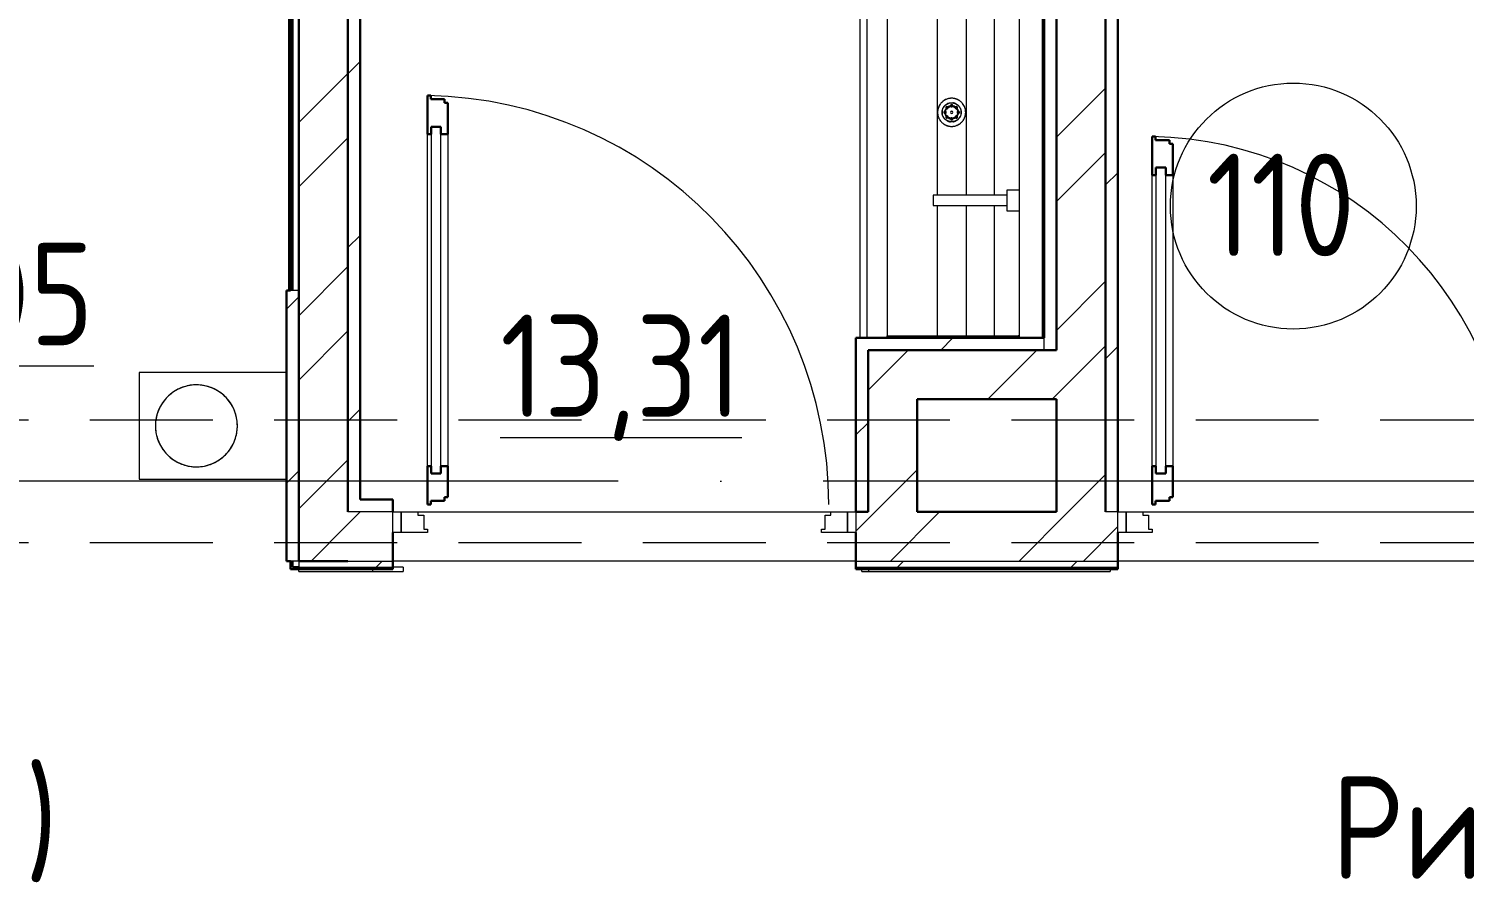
# Model space of a CAD drawing. Header units: millimetres. Extents: x -88595 to 880822, y -1054509 to -148035.
# Drawn here: x 159889 to 163394, y -275231 to -273148 of the extents above; entities that cross this region are included whole.
import ezdxf

# ---------------------------------------------------------------- set-up
doc = ezdxf.new("R2010")
doc.units = ezdxf.units.MM
doc.linetypes.add('ADSK_Линия сетки', pattern=[25, 20, -2.5, 0, -2.5])
doc.linetypes.add('ADSK_Сверху', pattern=[4.5, 3, -1.5])
for name, color, linetype, lineweight in [('Аннотация', 7, 'Continuous', 20), ('Двери', 7, 'Continuous', 9), ('Линии', 7, 'Continuous', 9), ('Марки помещений', 7, 'Continuous', 20), ('Оборудование', 7, 'Continuous', 18), ('Ограждение', 7, 'Continuous', 9), ('Оси', 7, 'Continuous', 9), ('Перекрытие', 7, 'Continuous', 18), ('Сантехника', 7, 'Continuous', 18), ('Стены наружные', 7, 'Continuous', 18), ('Стены штриховка', 7, 'Continuous', 9)]:
    doc.layers.add(name, color=color, linetype=linetype, lineweight=lineweight)
doc.layers.add('Двери открывание', color=7, linetype='Continuous', lineweight=9, true_color=0xc0c0c0)
doc.styles.add('GOST Common_3', font='GOST_Common.ttf', dxfattribs={"width": 0.9, "height": 2.5})

# ---------------------------------------------------------------- blocks, each defined once
blk = doc.blocks.new('1 этаж')
at = {"layer": 'Ограждение'}
h = blk.add_hatch(dxfattribs=at)
h.set_pattern_fill('FP_24', color=256, style=0, pattern_type=2)
h.set_pattern_definition([(0, (223438.7, 672767.34), (0, 600), []), (90, (223438.7, 672767.34), (-600, 4e-14), [])])
h.paths.add_polyline_path([(196652.7, 654527.6), (196657.7, 654527.6), (196657.7, 656027.6), (196652.7, 656027.6), (196652.7, 654580.8)])
h = blk.add_hatch(dxfattribs=at)
h.set_pattern_fill('FP_26', color=256, style=0, pattern_type=2)
h.set_pattern_definition([(0, (215928.7, 665702.34), (0, 600), []), (90, (215928.7, 665702.34), (-600, 4e-14), [])])
h.paths.add_polyline_path([(196677.7, 653842.6), (196932.7, 653842.6), (196932.7, 653852.6), (196907.7, 653852.6), (196907.7, 653847.6), (196677.7, 653847.6)])
h = blk.add_hatch(dxfattribs=at)
h.set_pattern_fill('FP_28', color=256, style=0, pattern_type=2)
h.set_pattern_definition([(0, (215939.7, 665702.34), (0, 600), []), (90, (215939.7, 665702.34), (-600, 4e-14), [])])
h.paths.add_polyline_path([(198658.7, 653842.6), (198658.7, 653847.6), (198052.7, 653847.6), (198052.7, 653842.6), (198502.8, 653842.6)])
at = {"layer": 'Двери', "lineweight": 30}
for p, q in [((196991.7, 655003.6), (196999.7, 655003.6)), ((196991.7, 654909.6), (196991.7, 655003.6)), ((196999.7, 655003.6), (196999.7, 654994.6)), ((196999.7, 654994.6), (197033.7, 654994.6)), ((197033.7, 654994.6), (197033.7, 654985.6)), ((197033.7, 654985.6), (197041.7, 654985.6)), ((197041.7, 654985.6), (197041.7, 654909.6)), ((197000.7, 654927.6), (197000.7, 654909.6)), ((197024.7, 654927.6), (197000.7, 654927.6)), ((197024.7, 654909.6), (197024.7, 654927.6)), ((197000.7, 654909.6), (196991.7, 654909.6)), ((197041.7, 654909.6), (197024.7, 654909.6)), ((198761.7, 654903.6), (198769.7, 654903.6)), ((198761.7, 654809.6), (198761.7, 654903.6)), ((198769.7, 654903.6), (198769.7, 654894.6)), ((198769.7, 654894.6), (198803.7, 654894.6)), ((198803.7, 654894.6), (198803.7, 654885.6)), ((198803.7, 654885.6), (198811.7, 654885.6)), ((198811.7, 654885.6), (198811.7, 654809.6)), ((198770.7, 654827.6), (198770.7, 654809.6)), ((198794.7, 654827.6), (198770.7, 654827.6)), ((198794.7, 654809.6), (198794.7, 654827.6)), ((198770.7, 654809.6), (198761.7, 654809.6)), ((198811.7, 654809.6), (198794.7, 654809.6)), ((196991.7, 654005.6), (196991.7, 654099.6)), ((197000.7, 654099.6), (196991.7, 654099.6)), ((197000.7, 654081.6), (197000.7, 654099.6)), ((197024.7, 654081.6), (197000.7, 654081.6)), ((197024.7, 654099.6), (197024.7, 654081.6)), ((197041.7, 654099.6), (197024.7, 654099.6)), ((197041.7, 654099.6), (197041.7, 654023.6)), ((198761.7, 654005.6), (198761.7, 654099.6)), ((198770.7, 654099.6), (198761.7, 654099.6)), ((198770.7, 654081.6), (198770.7, 654099.6)), ((198794.7, 654081.6), (198770.7, 654081.6)), ((198794.7, 654099.6), (198794.7, 654081.6)), ((198811.7, 654099.6), (198794.7, 654099.6)), ((198811.7, 654099.6), (198811.7, 654023.6)), ((196999.7, 654005.6), (196991.7, 654005.6)), ((196999.7, 654014.6), (196999.7, 654005.6)), ((197033.7, 654014.6), (196999.7, 654014.6)), ((197033.7, 654023.6), (197033.7, 654014.6)), ((197041.7, 654023.6), (197033.7, 654023.6)), ((198769.7, 654005.6), (198761.7, 654005.6)), ((198769.7, 654014.6), (198769.7, 654005.6)), ((198803.7, 654014.6), (198769.7, 654014.6)), ((198803.7, 654023.6), (198803.7, 654014.6)), ((198811.7, 654023.6), (198803.7, 654023.6))]:
    blk.add_line(p, q, dxfattribs=at)
at = {"layer": 'Двери'}
for p, q in [((197000.7, 654927.6), (197000.7, 654081.6)), ((197024.7, 654927.6), (197000.7, 654927.6)), ((197024.7, 654081.6), (197024.7, 654927.6)), ((196991.7, 654099.6), (196991.7, 654909.6)), ((197041.7, 654909.6), (197041.7, 654099.6)), ((198770.7, 654827.6), (198770.7, 654081.6)), ((198794.7, 654827.6), (198770.7, 654827.6)), ((198794.7, 654081.6), (198794.7, 654827.6)), ((198761.7, 654099.6), (198761.7, 654809.6)), ((198811.7, 654809.6), (198811.7, 654099.6)), ((197000.7, 654081.6), (197024.7, 654081.6)), ((198770.7, 654081.6), (198794.7, 654081.6)), ((196907.7, 653987.6), (196927.7, 653987.6)), ((196907.7, 653937.6), (196907.7, 653987.6)), ((196927.7, 653987.6), (196927.7, 653937.6)), ((196927.7, 653987.6), (196968.7, 653987.6)), ((196927.7, 653937.6), (196927.7, 653987.6)), ((196968.7, 653987.6), (196968.7, 653979.6)), ((196968.7, 653979.6), (196982.7, 653979.6)), ((196982.7, 653979.6), (196982.7, 653945.6)), ((197962.7, 653979.6), (197976.7, 653979.6)), ((197962.7, 653945.6), (197962.7, 653979.6)), ((197976.7, 653979.6), (197976.7, 653987.6)), ((197976.7, 653987.6), (198017.7, 653987.6)), ((198017.7, 653987.6), (198037.7, 653987.6)), ((198017.7, 653937.6), (198017.7, 653987.6)), ((198017.7, 653987.6), (198017.7, 653937.6)), ((198037.7, 653987.6), (198037.7, 653937.6)), ((198677.7, 653987.6), (198697.7, 653987.6)), ((198677.7, 653937.6), (198677.7, 653987.6)), ((198697.7, 653987.6), (198697.7, 653937.6)), ((198697.7, 653987.6), (198738.7, 653987.6)), ((198697.7, 653937.6), (198697.7, 653987.6)), ((198738.7, 653987.6), (198738.7, 653979.6)), ((198738.7, 653979.6), (198752.7, 653979.6)), ((198752.7, 653979.6), (198752.7, 653945.6)), ((196927.7, 653937.6), (196907.7, 653937.6)), ((196991.7, 653937.6), (196927.7, 653937.6)), ((196982.7, 653945.6), (196991.7, 653945.6)), ((196991.7, 653945.6), (196991.7, 653937.6)), ((197953.7, 653945.6), (197962.7, 653945.6)), ((197953.7, 653937.6), (197953.7, 653945.6)), ((198017.7, 653937.6), (197953.7, 653937.6)), ((198037.7, 653937.6), (198017.7, 653937.6)), ((198697.7, 653937.6), (198677.7, 653937.6)), ((198761.7, 653937.6), (198697.7, 653937.6)), ((198752.7, 653945.6), (198761.7, 653945.6)), ((198761.7, 653945.6), (198761.7, 653937.6))]:
    blk.add_line(p, q, dxfattribs=at)
at = {"layer": 'Двери открывание'}
for centre, radius, end in [((196973.7, 654005.6), 998, 88.9666), ((198743.7, 654005.6), 898, 88.8515)]:
    blk.add_arc(centre, radius, 0, end, dxfattribs=at)
at = {"layer": 'Линии', "linetype": 'ADSK_Сверху', "ltscale": 100}
for p, q in [((188967.7, 654212.6), (199797.7, 654212.6)), ((188967.7, 653912.6), (199797.7, 653912.6))]:
    blk.add_line(p, q, dxfattribs=at)
at = {"layer": 'Марки помещений'}
blk.add_circle((199106, 654733.9), 300, dxfattribs=at)
at = {"layer": 'Ограждение'}
for p, q in [((196652.7, 656027.6), (196652.7, 654527.6)), ((196677.7, 653842.6), (196677.7, 653847.6)), ((196677.7, 653842.6), (196932.7, 653842.6)), ((196932.7, 653852.6), (196907.7, 653852.6)), ((196932.7, 653852.6), (196932.7, 653842.6)), ((198052.7, 653842.6), (198052.7, 653847.7)), ((198052.7, 653842.6), (198658.7, 653842.6)), ((198658.7, 653847.6), (198658.7, 653842.6))]:
    blk.add_line(p, q, dxfattribs=at)
at = {"layer": 'Оси', "linetype": 'ADSK_Линия сетки', "ltscale": 100}
blk.add_line((252460, 654062.6), (175520.4, 654062.6), dxfattribs=at)
at = {"layer": 'Перекрытие', "color": 49, "ltscale": 100, "true_color": 0x464646}
blk.add_line((196647.7, 654062.6), (194767.7, 654062.6), dxfattribs=at)
at = {"layer": 'Сантехника'}
for p, q in [((198047.7, 656182.6), (198047.7, 654412.6)), ((198064.7, 656182.6), (198064.7, 654412.6)), ((198492.7, 656182.6), (198492.7, 654412.6)), ((198114.7, 656177.6), (198114.7, 654417.6)), ((198436.7, 656177.6), (198436.7, 654417.6)), ((198236.6, 655285.1), (198236.6, 654760.1)), ((198307.4, 655285.1), (198307.4, 654760.1)), ((198375.3, 655285.2), (198375.3, 654760)), ((198291.7, 654950.6), (198292.1, 654951.4)), ((198406.7, 654760.1), (198226.7, 654760.1)), ((198226.7, 654760.1), (198226.7, 654735.1)), ((198436.7, 654772.6), (198406.7, 654772.6)), ((198406.7, 654772.6), (198406.7, 654722.6)), ((198226.7, 654735.1), (198406.7, 654735.1)), ((198236.6, 654735.1), (198236.6, 654417.6)), ((198307.4, 654735.1), (198307.4, 654417.6)), ((198375.3, 654735.2), (198375.3, 654417.6)), ((198406.7, 654722.6), (198436.7, 654722.6)), ((198114.7, 654412.6), (198114.7, 654417.6)), ((198114.7, 654417.6), (198425.8, 654417.6)), ((198425.8, 654417.6), (198434.4, 654417.6)), ((198425.8, 654417.6), (198425.8, 654412.6)), ((198436.7, 654417.6), (198434.4, 654417.6)), ((198436.7, 654417.6), (198436.7, 654412.6)), ((198436.7, 654412.6), (198436.7, 654417.6)), ((196647.7, 654327.6), (196287.7, 654327.6)), ((196287.7, 654327.6), (196287.7, 654067.6)), ((196287.7, 654067.6), (196647.7, 654067.6))]:
    blk.add_line(p, q, dxfattribs=at)
at = {"layer": 'Сантехника', "flags": 128}
for points in [[(198306, 654962.6), (198306, 654964), (198305.9, 654965.3), (198305.8, 654966.7), (198305.6, 654968.1), (198305.3, 654969.4), (198305, 654970.8), (198304.7, 654972.1), (198304.3, 654973.4), (198303.8, 654974.7), (198303.3, 654976), (198302.7, 654977.2), (198302.1, 654978.4), (198301.5, 654979.6), (198300.8, 654980.8), (198300, 654982), (198299.2, 654983.1), (198298.4, 654984.2), (198297.5, 654985.2), (198296.6, 654986.2), (198295.6, 654987.2), (198294.6, 654988.1), (198293.6, 654989), (198292.5, 654989.9), (198291.4, 654990.7), (198290.2, 654991.5), (198289.1, 654992.2), (198287.9, 654992.9), (198286.7, 654993.5), (198285.4, 654994.1), (198284.1, 654994.6), (198282.9, 654995), (198281.5, 654995.5), (198280.2, 654995.8), (198278.9, 654996.1), (198277.5, 654996.4), (198276.2, 654996.6), (198274.8, 654996.8), (198273.5, 654996.9), (198272.1, 654996.9), (198270.7, 654996.9), (198269.3, 654996.8), (198268, 654996.7), (198266.6, 654996.5), (198265.3, 654996.3), (198263.9, 654996), (198262.6, 654995.7), (198261.3, 654995.3), (198260, 654994.8), (198258.7, 654994.3), (198257.4, 654993.8), (198256.2, 654993.2), (198255, 654992.6), (198253.8, 654991.9), (198252.7, 654991.1), (198251.5, 654990.3), (198250.4, 654989.5), (198249.4, 654988.6), (198248.4, 654987.7), (198247.4, 654986.8), (198246.4, 654985.8), (198245.5, 654984.7), (198244.6, 654983.7), (198243.8, 654982.6), (198243.1, 654981.4), (198242.3, 654980.3), (198241.6, 654979.1), (198241, 654977.9), (198240.4, 654976.6), (198239.9, 654975.4), (198239.4, 654974.1), (198239, 654972.8), (198238.6, 654971.5), (198238.2, 654970.1), (198238, 654968.8), (198237.8, 654967.4), (198237.6, 654966.1), (198237.5, 654964.7), (198237.4, 654963.3), (198237.4, 654962.6)], [(198237.4, 654962.6), (198237.4, 654961.2), (198237.5, 654959.9), (198237.7, 654958.5), (198237.8, 654957.1), (198238.1, 654955.8), (198238.4, 654954.5), (198238.7, 654953.1), (198239.2, 654951.8), (198239.6, 654950.5), (198240.1, 654949.2), (198240.7, 654948), (198241.3, 654946.8), (198241.9, 654945.6), (198242.7, 654944.4), (198243.4, 654943.2), (198244.2, 654942.1), (198245, 654941), (198245.9, 654940), (198246.8, 654939), (198247.8, 654938), (198248.8, 654937.1), (198249.9, 654936.2), (198250.9, 654935.3), (198252, 654934.5), (198253.2, 654933.7), (198254.3, 654933), (198255.5, 654932.4), (198256.8, 654931.7), (198258, 654931.2), (198259.3, 654930.6), (198260.6, 654930.2), (198261.9, 654929.7), (198263.2, 654929.4), (198264.5, 654929.1), (198265.9, 654928.8), (198267.2, 654928.6), (198268.6, 654928.4), (198270, 654928.3), (198271.3, 654928.3), (198272.7, 654928.3), (198274.1, 654928.4), (198275.4, 654928.5), (198276.8, 654928.7), (198278.2, 654928.9), (198279.5, 654929.2), (198280.8, 654929.5), (198282.1, 654929.9), (198283.4, 654930.4), (198284.7, 654930.9), (198286, 654931.4), (198287.2, 654932), (198288.4, 654932.7), (198289.6, 654933.3), (198290.8, 654934.1), (198291.9, 654934.9), (198293, 654935.7), (198294, 654936.6), (198295.1, 654937.5), (198296.1, 654938.4), (198297, 654939.4), (198297.9, 654940.5), (198298.8, 654941.5), (198299.6, 654942.6), (198300.4, 654943.8), (198301.1, 654944.9), (198301.8, 654946.1), (198302.4, 654947.3), (198303, 654948.6), (198303.5, 654949.8), (198304, 654951.1), (198304.5, 654952.4), (198304.8, 654953.7), (198305.2, 654955.1), (198305.4, 654956.4), (198305.7, 654957.8), (198305.8, 654959.1), (198305.9, 654960.5), (198306, 654961.9), (198306, 654962.6)], [(198248.4, 654962.6), (198248.4, 654963.5), (198248.5, 654964.5), (198248.6, 654965.4), (198248.7, 654966.3), (198248.9, 654967.2), (198249.1, 654968.1), (198249.3, 654969), (198249.6, 654969.9), (198249.9, 654970.8), (198250.3, 654971.7), (198250.6, 654972.5), (198251, 654973.4), (198251.5, 654974.2), (198252, 654975), (198252.5, 654975.8), (198253, 654976.5), (198253.6, 654977.3), (198254.2, 654978), (198254.8, 654978.7), (198255.5, 654979.3), (198256.2, 654980), (198256.9, 654980.6), (198257.6, 654981.1), (198258.3, 654981.7), (198259.1, 654982.2), (198259.9, 654982.7), (198260.7, 654983.2), (198261.6, 654983.6), (198262.4, 654984), (198263.3, 654984.3), (198264.1, 654984.6), (198265, 654984.9), (198265.9, 654985.2), (198266.8, 654985.4), (198267.8, 654985.6), (198268.7, 654985.7), (198269.6, 654985.8), (198270.5, 654985.9), (198271.5, 654985.9), (198272.4, 654985.9), (198273.3, 654985.8), (198274.3, 654985.8), (198275.2, 654985.6), (198276.1, 654985.5), (198277, 654985.3), (198277.9, 654985.1), (198278.8, 654984.8), (198279.7, 654984.5), (198280.6, 654984.2), (198281.4, 654983.8), (198282.2, 654983.4), (198283.1, 654982.9), (198283.9, 654982.5), (198284.7, 654982), (198285.4, 654981.4), (198286.2, 654980.9), (198286.9, 654980.3), (198287.6, 654979.7), (198288.2, 654979), (198288.9, 654978.3), (198289.5, 654977.6), (198290.1, 654976.9), (198290.7, 654976.2), (198291.2, 654975.4), (198291.7, 654974.6), (198292.1, 654973.8), (198292.6, 654973), (198293, 654972.1), (198293.3, 654971.3), (198293.7, 654970.4), (198294, 654969.5), (198294.2, 654968.6), (198294.4, 654967.7), (198294.6, 654966.8), (198294.8, 654965.9), (198294.9, 654965), (198295, 654964), (198295, 654963.1), (198295, 654962.6)], [(198248.8, 654966.8), (198248.6, 654965.9), (198248.5, 654965), (198248.5, 654964), (198248.4, 654963.1), (198248.4, 654962.6)], [(198248.4, 654962.6), (198248.4, 654961.7), (198248.5, 654960.7), (198248.6, 654959.8), (198248.7, 654958.9)], [(198251.7, 654950.6), (198251.3, 654951.4), (198250.8, 654952.2), (198250.5, 654953.1), (198250.1, 654953.9), (198249.8, 654954.8), (198249.5, 654955.7), (198249.2, 654956.6), (198249, 654957.5), (198248.8, 654958.4), (198248.6, 654959.3), (198248.5, 654960.2), (198248.5, 654961.2), (198248.4, 654962.1), (198248.4, 654962.6)], [(198248.7, 654962.6), (198248.7, 654963.5), (198248.7, 654964.4), (198248.8, 654965.4), (198249, 654966.3), (198249.1, 654967.2), (198249.3, 654968.1)], [(198249.2, 654957.5), (198249.1, 654958.4), (198248.9, 654959.4), (198248.8, 654960.3), (198248.7, 654961.2), (198248.7, 654962.1), (198248.7, 654962.6)], [(198251.3, 654973.2), (198251.7, 654974.1), (198252.2, 654974.8), (198252.7, 654975.6), (198253.2, 654976.4), (198253.8, 654977.1), (198254.4, 654977.8), (198255, 654978.5), (198255.7, 654979.1), (198256.3, 654979.8), (198257, 654980.4), (198257.8, 654980.9)], [(198255.2, 654979), (198254.5, 654978.3), (198253.9, 654977.6), (198253.3, 654976.9), (198252.8, 654976.2), (198252.2, 654975.4), (198251.7, 654974.6), (198251.3, 654973.8)], [(198284.9, 654943.7), (198284.2, 654943.2), (198283.4, 654942.7), (198282.6, 654942.3), (198281.7, 654941.9), (198280.9, 654941.5), (198280.1, 654941.1), (198279.2, 654940.8), (198278.3, 654940.5), (198277.4, 654940.3), (198276.5, 654940.1), (198275.6, 654939.9), (198274.7, 654939.8), (198273.8, 654939.7), (198272.9, 654939.6), (198272, 654939.6), (198271, 654939.6), (198270.1, 654939.6), (198269.2, 654939.7), (198268.3, 654939.8), (198267.4, 654940), (198266.5, 654940.2), (198265.6, 654940.4), (198264.7, 654940.7), (198263.8, 654941), (198263, 654941.3), (198262.1, 654941.7), (198261.3, 654942.1), (198260.5, 654942.5), (198259.7, 654943), (198258.9, 654943.5), (198258.2, 654944), (198257.4, 654944.5), (198256.7, 654945.1), (198256, 654945.7), (198255.4, 654946.4), (198254.7, 654947), (198254.1, 654947.7), (198253.5, 654948.5), (198253, 654949.2), (198252.5, 654949.9), (198252, 654950.7), (198251.5, 654951.5)], [(198295, 654962.6), (198295, 654961.7), (198294.9, 654960.7), (198294.8, 654959.8), (198294.7, 654958.9), (198294.5, 654958), (198294.3, 654957.1), (198294.1, 654956.2), (198293.8, 654955.3), (198293.5, 654954.4), (198293.2, 654953.5), (198292.8, 654952.7), (198292.4, 654951.8), (198291.9, 654951), (198291.5, 654950.2), (198290.9, 654949.4), (198290.4, 654948.7), (198289.8, 654948), (198289.2, 654947.2), (198288.6, 654946.6), (198287.9, 654945.9), (198287.3, 654945.3), (198286.6, 654944.6), (198285.8, 654944.1), (198285.1, 654943.5), (198284.3, 654943), (198283.5, 654942.5), (198282.7, 654942.1), (198281.9, 654941.6), (198281, 654941.2), (198280.2, 654940.9), (198279.3, 654940.6), (198278.4, 654940.3), (198277.5, 654940), (198276.6, 654939.8), (198275.7, 654939.6), (198274.8, 654939.5), (198273.8, 654939.4), (198272.9, 654939.3), (198272, 654939.3), (198271, 654939.3), (198270.1, 654939.4), (198269.2, 654939.4), (198268.2, 654939.6), (198267.3, 654939.7), (198266.4, 654939.9), (198265.5, 654940.1), (198264.6, 654940.4), (198263.7, 654940.7), (198262.9, 654941), (198262, 654941.4), (198261.2, 654941.8), (198260.4, 654942.3), (198259.5, 654942.7), (198258.8, 654943.2), (198258, 654943.8), (198257.3, 654944.3), (198256.5, 654944.9), (198255.8, 654945.5), (198255.2, 654946.2), (198254.5, 654946.9), (198253.9, 654947.6), (198253.3, 654948.3), (198252.8, 654949), (198252.2, 654949.8), (198251.7, 654950.6)], [(198255.5, 654962.6), (198255.5, 654963.3), (198255.6, 654963.9), (198255.6, 654964.5), (198255.7, 654965.2), (198255.8, 654965.8), (198256, 654966.5), (198256.1, 654967.1), (198256.3, 654967.7), (198256.5, 654968.3), (198256.8, 654968.9), (198257.1, 654969.5), (198257.3, 654970.1), (198257.7, 654970.7), (198258, 654971.2), (198258.3, 654971.8), (198258.7, 654972.3), (198259.1, 654972.8), (198259.5, 654973.3), (198260, 654973.8), (198260.4, 654974.2), (198260.9, 654974.7), (198261.4, 654975.1), (198261.9, 654975.5), (198262.4, 654975.9), (198263, 654976.2)], [(198262.7, 654949.1), (198262.2, 654949.5), (198261.7, 654949.9), (198261.2, 654950.3), (198260.7, 654950.7), (198260.2, 654951.2), (198259.8, 654951.7), (198259.3, 654952.1), (198258.9, 654952.7), (198258.5, 654953.2), (198258.2, 654953.7), (198257.8, 654954.3), (198257.5, 654954.8), (198257.2, 654955.4), (198256.9, 654956), (198256.7, 654956.6), (198256.4, 654957.2), (198256.2, 654957.8), (198256.1, 654958.4), (198255.9, 654959), (198255.8, 654959.7), (198255.7, 654960.3), (198255.6, 654961), (198255.5, 654961.6), (198255.5, 654962.3), (198255.5, 654962.6)], [(198258.5, 654981.5), (198259.3, 654982), (198260, 654982.5), (198260.9, 654982.9), (198261.7, 654983.3), (198262.5, 654983.7), (198263.4, 654984.1), (198264.2, 654984.4)], [(198263.7, 654984.5), (198262.9, 654984.2), (198262, 654983.8), (198261.2, 654983.4)], [(198267.8, 654985.3), (198268.7, 654985.4), (198269.6, 654985.5), (198270.5, 654985.6), (198271.5, 654985.6), (198272.4, 654985.6), (198273.3, 654985.6), (198274.2, 654985.5), (198275.1, 654985.4), (198276, 654985.2), (198276.9, 654985), (198277.8, 654984.8), (198278.7, 654984.6), (198279.6, 654984.3), (198280.5, 654983.9), (198281.3, 654983.6), (198282.1, 654983.2), (198282.9, 654982.7), (198283.7, 654982.3), (198284.5, 654981.8), (198285.3, 654981.2), (198286, 654980.7), (198286.7, 654980.1), (198287.4, 654979.5), (198288.1, 654978.8), (198288.7, 654978.2), (198289.3, 654977.5), (198289.9, 654976.8), (198290.4, 654976), (198291, 654975.3), (198291.5, 654974.5), (198291.9, 654973.7)], [(198268.3, 654978.4), (198269, 654978.6), (198269.6, 654978.7), (198270.2, 654978.7), (198270.9, 654978.8), (198271.5, 654978.8), (198272.2, 654978.8), (198272.8, 654978.8), (198273.5, 654978.7), (198274.1, 654978.6), (198274.8, 654978.5)], [(198282.7, 654983.2), (198281.9, 654983.6), (198281, 654984), (198280.2, 654984.3), (198279.3, 654984.6), (198278.4, 654984.9), (198277.5, 654985.2), (198276.6, 654985.4), (198275.7, 654985.6), (198274.8, 654985.7)], [(198287.9, 654962.6), (198287.9, 654962), (198287.9, 654961.3), (198287.8, 654960.7), (198287.7, 654960), (198287.6, 654959.4), (198287.4, 654958.8), (198287.3, 654958.1), (198287.1, 654957.5), (198286.9, 654956.9), (198286.6, 654956.3), (198286.4, 654955.7), (198286.1, 654955.1), (198285.8, 654954.6), (198285.4, 654954), (198285.1, 654953.5), (198284.7, 654952.9), (198284.3, 654952.4), (198283.9, 654951.9), (198283.5, 654951.4), (198283, 654951), (198282.5, 654950.5), (198282, 654950.1), (198281.5, 654949.7), (198281, 654949.3), (198280.5, 654949)], [(198280.7, 654976.1), (198281.2, 654975.7), (198281.8, 654975.3), (198282.3, 654974.9), (198282.7, 654974.5), (198283.2, 654974), (198283.7, 654973.5), (198284.1, 654973.1), (198284.5, 654972.6), (198284.9, 654972), (198285.2, 654971.5), (198285.6, 654971), (198285.9, 654970.4), (198286.2, 654969.8), (198286.5, 654969.2), (198286.7, 654968.6), (198287, 654968), (198287.2, 654967.4), (198287.4, 654966.8), (198287.5, 654966.2), (198287.6, 654965.5), (198287.7, 654964.9), (198287.8, 654964.2), (198287.9, 654963.6), (198287.9, 654963), (198287.9, 654962.6)], [(198292.1, 654952), (198291.7, 654951.2), (198291.2, 654950.4), (198290.7, 654949.6), (198290.2, 654948.8), (198289.6, 654948.1), (198289, 654947.4), (198288.4, 654946.7), (198287.8, 654946.1), (198287.1, 654945.4), (198286.4, 654944.8), (198285.7, 654944.3)], [(198291.9, 654974.2), (198291.5, 654975), (198290.9, 654975.8), (198290.4, 654976.5), (198289.8, 654977.3), (198289.2, 654978), (198288.6, 654978.7), (198287.9, 654979.3)], [(198294.7, 654962.6), (198294.7, 654961.7), (198294.7, 654960.8), (198294.6, 654959.8), (198294.5, 654958.9), (198294.3, 654958), (198294.1, 654957.1)], [(198294.2, 654967.7), (198294.4, 654966.8), (198294.5, 654965.9), (198294.6, 654964.9), (198294.7, 654964), (198294.7, 654963.1), (198294.7, 654962.6)], [(198294.6, 654958.4), (198294.8, 654959.3), (198294.9, 654960.2), (198295, 654961.2), (198295, 654962.1), (198295, 654962.6)], [(198295, 654962.6), (198295, 654963.5), (198294.9, 654964.5), (198294.8, 654965.4), (198294.7, 654966.3)], [(198251.5, 654951), (198252, 654950.2), (198252.5, 654949.4), (198253, 654948.7), (198253.6, 654948), (198254.2, 654947.2), (198254.8, 654946.6), (198255.5, 654945.9)], [(198260.7, 654942.1), (198261.6, 654941.6), (198262.4, 654941.2), (198263.3, 654940.9), (198264.1, 654940.6), (198265, 654940.3), (198265.9, 654940), (198266.8, 654939.8), (198267.8, 654939.6), (198268.7, 654939.5)], [(198275.1, 654946.8), (198274.5, 654946.6), (198273.8, 654946.5), (198273.2, 654946.5), (198272.5, 654946.4), (198271.9, 654946.4), (198271.2, 654946.4), (198270.6, 654946.4), (198269.9, 654946.5), (198269.3, 654946.6), (198268.7, 654946.7)], [(198275.2, 654939.6), (198276.1, 654939.7), (198277, 654939.9), (198277.9, 654940.1), (198278.8, 654940.4), (198279.7, 654940.7), (198280.6, 654941), (198281.4, 654941.4), (198282.2, 654941.8)], [(198288.2, 654946.2), (198288.9, 654946.9), (198289.5, 654947.6), (198290.1, 654948.3), (198290.7, 654949), (198291.2, 654949.8), (198291.7, 654950.6)], [(196527.7, 654197.6), (196527.6, 654201.6), (196527.4, 654205.6), (196527, 654209.6), (196526.4, 654213.5), (196525.7, 654217.5), (196524.8, 654221.4), (196523.8, 654225.2), (196522.6, 654229.1), (196521.3, 654232.8), (196519.8, 654236.5), (196518.2, 654240.2), (196516.4, 654243.8), (196514.5, 654247.3), (196512.4, 654250.7), (196510.2, 654254.1), (196507.9, 654257.3), (196505.5, 654260.5), (196502.9, 654263.5), (196500.2, 654266.5), (196497.4, 654269.3), (196494.5, 654272.1), (196491.4, 654274.7), (196488.3, 654277.2), (196485.1, 654279.5), (196481.7, 654281.8), (196478.3, 654283.8), (196474.8, 654285.8), (196471.3, 654287.6), (196467.6, 654289.3), (196463.9, 654290.8), (196460.2, 654292.2), (196456.4, 654293.4), (196452.5, 654294.5), (196448.6, 654295.4), (196444.7, 654296.1), (196440.8, 654296.8), (196436.8, 654297.2), (196432.8, 654297.5), (196428.8, 654297.6), (196424.8, 654297.6), (196420.8, 654297.4), (196416.8, 654297), (196412.8, 654296.5), (196408.9, 654295.8), (196405, 654295), (196401.1, 654294), (196397.3, 654292.9), (196393.5, 654291.6), (196389.8, 654290.1), (196386.1, 654288.5), (196382.5, 654286.8), (196379, 654284.9), (196375.5, 654282.9), (196372.1, 654280.7), (196368.9, 654278.5), (196365.7, 654276), (196362.6, 654273.5), (196359.6, 654270.8), (196356.7, 654268), (196354, 654265.2), (196351.3, 654262.1), (196348.8, 654259), (196346.4, 654255.8), (196344.2, 654252.5), (196342, 654249.2), (196340, 654245.7), (196338.2, 654242.1), (196336.5, 654238.5), (196334.9, 654234.8), (196333.5, 654231.1), (196332.2, 654227.3), (196331.1, 654223.5), (196330.2, 654219.6), (196329.4, 654215.7), (196328.7, 654211.7), (196328.2, 654207.7), (196327.9, 654203.8), (196327.7, 654199.8), (196327.7, 654197.6)], [(196327.7, 654197.6), (196327.8, 654193.6), (196328, 654189.6), (196328.4, 654185.6), (196329, 654181.7), (196329.7, 654177.7), (196330.6, 654173.8), (196331.6, 654170), (196332.8, 654166.1), (196334.1, 654162.4), (196335.6, 654158.7), (196337.2, 654155), (196339, 654151.4), (196340.9, 654147.9), (196343, 654144.5), (196345.2, 654141.1), (196347.5, 654137.9), (196350, 654134.7), (196352.5, 654131.7), (196355.2, 654128.7), (196358, 654125.9), (196361, 654123.1), (196364, 654120.5), (196367.1, 654118), (196370.4, 654115.7), (196373.7, 654113.5), (196377.1, 654111.4), (196380.6, 654109.4), (196384.1, 654107.6), (196387.8, 654105.9), (196391.5, 654104.4), (196395.2, 654103), (196399, 654101.8), (196402.9, 654100.7), (196406.8, 654099.8), (196410.7, 654099.1), (196414.7, 654098.5), (196418.6, 654098), (196422.6, 654097.7), (196426.6, 654097.6), (196430.6, 654097.6), (196434.6, 654097.8), (196438.6, 654098.2), (196442.6, 654098.7), (196446.5, 654099.4), (196450.4, 654100.2), (196454.3, 654101.2), (196458.1, 654102.3), (196461.9, 654103.6), (196465.7, 654105.1), (196469.3, 654106.7), (196472.9, 654108.4), (196476.5, 654110.3), (196479.9, 654112.3), (196483.3, 654114.5), (196486.6, 654116.8), (196489.7, 654119.2), (196492.8, 654121.7), (196495.8, 654124.4), (196498.7, 654127.2), (196501.5, 654130.1), (196504.1, 654133.1), (196506.6, 654136.2), (196509, 654139.4), (196511.3, 654142.7), (196513.4, 654146.1), (196515.4, 654149.5), (196517.2, 654153.1), (196519, 654156.7), (196520.5, 654160.4), (196521.9, 654164.1), (196523.2, 654167.9), (196524.3, 654171.7), (196525.3, 654175.6), (196526.1, 654179.5), (196526.7, 654183.5), (196527.2, 654187.5), (196527.5, 654191.4), (196527.7, 654195.4), (196527.7, 654197.6)]]:
    blk.add_lwpolyline(points, dxfattribs=at)
at = {"layer": 'Сантехника'}
for centre, radius, start, end in [((198271.7, 654962.6), 34.3, 133.5244, 136.5478), ((198271.7, 654962.6), 34.3, 112.2071, 130.7179), ((198271.7, 654962.6), 34.3, 81.2405, 94.5295), ((198271.7, 654962.6), 34.3, 75.5624, 78.0025), ((198271.7, 654962.6), 34.3, 56.5875, 72.8932), ((198271.7, 654962.6), 34.3, 170.2639, 180), ((198271.7, 654962.6), 34.3, 180, 184.4583), ((198271.7, 654962.6), 34.3, 164.3157, 166.9671), ((198271.7, 654962.6), 34.3, 145.0376, 161.2102), ((198271.7, 654962.6), 23, 205.3123, 216), ((198271.7, 654962.6), 23, 144, 154.1058), ((198255.5, 654962.6), 3, 90, 180), ((198255.5, 654962.6), 3, 150, 180), ((198255.5, 654962.6), 3, 180, 210), ((198255.5, 654962.6), 3, 180, 270), ((198255.5, 654962.6), 3, 90, 105), ((198255.5, 654962.6), 3, 255, 270), ((198271.7, 654962.6), 16.2, 158.4339, 180), ((198255.5, 654962.6), 3, 30, 90), ((198255.5, 654962.6), 3, 0, 90), ((198255.5, 654962.6), 3, 270, 0), ((198255.5, 654962.6), 3, 270, 330), ((198271.7, 654962.6), 15.9, 0, 180), ((198271.7, 654962.6), 15.9, 183.2212, 0), ((198260.3, 654974.1), 3, 45, 225), ((198260.3, 654974.1), 3, 135, 195), ((198260.3, 654951.1), 3, 135, 315), ((198260.3, 654951.1), 3, 165, 225), ((198271.7, 654962.6), 18.1, 136.1528, 141.4432), ((198271.7, 654962.6), 14.1, 173.2684, 180), ((198271.7, 654962.6), 14.1, 181.2497, 186.7316), ((198260.3, 654974.1), 3, 210, 225), ((198260.3, 654951.1), 3, 135, 150), ((198260.3, 654974.1), 3, 225, 45), ((198260.3, 654974.1), 3, 225, 285), ((198260.3, 654951.1), 3, 75, 135), ((198260.3, 654951.1), 3, 315, 135), ((198260.3, 654974.1), 3, 90, 120), ((198271.7, 654962.6), 16.2, 219.3943, 225), ((198271.7, 654962.6), 14.1, 136.2949, 141.7649), ((198271.7, 654962.6), 14.1, 218.2351, 225), ((198271.7, 654962.6), 14.1, 124.7852, 137.7972), ((198271.7, 654962.6), 14.1, 222.2028, 235.2148), ((198271.7, 654962.6), 14.1, 125.0449, 135), ((198271.7, 654962.6), 13.9, 45, 135), ((198271.7, 654962.6), 13.9, 45, 135), ((198271.7, 654962.6), 13.9, 225, 315), ((198271.7, 654962.6), 13.9, 225, 249.0406), ((198271.7, 654962.6), 14.1, 226.2949, 236.25), ((198271.7, 654962.6), 16.2, 110.5449, 125.8473), ((198260.3, 654974.1), 3, 330, 45), ((198260.3, 654951.1), 3, 315, 30), ((198271.7, 654962.6), 14.1, 113.7949, 123.75), ((198271.7, 654962.6), 14.1, 102.5449, 109.6365), ((198271.7, 654962.6), 13.9, 250.0761, 315), ((198271.7, 654962.6), 16.2, 39.3943, 101.028), ((198271.7, 654978.8), 3, 0, 180), ((198271.7, 654978.8), 3, 0, 180), ((198271.7, 654978.8), 3, 180, 255), ((198271.7, 654978.8), 3, 180, 0), ((198271.7, 654962.6), 3, 0, 180), ((198271.7, 654962.6), 3, 180, 0), ((198271.7, 654962.6), 14.1, 91.2949, 101.25), ((198271.7, 654962.6), 18.1, 83.5568, 96.4432), ((198271.7, 654962.6), 14.1, 80.5238, 95.3542), ((198271.7, 654962.6), 14.1, 80.0449, 90), ((198271.7, 654978.8), 3, 285, 0), ((198271.7, 654962.6), 14.1, 68.7949, 78.75), ((198271.7, 654962.6), 14.1, 59.068, 67.5), ((198271.7, 654962.6), 14.1, 46.2949, 56.25), ((198271.7, 654962.6), 14.1, 305.0449, 315), ((198283.2, 654974.1), 3, 135, 210), ((198283.2, 654974.1), 3, 135, 315), ((198271.7, 654962.6), 14.1, 41.7766, 52.7822), ((198283.2, 654951.1), 3, 45, 225), ((198271.7, 654962.6), 14.1, 307.2178, 318.2234), ((198283.2, 654951.1), 3, 150, 225), ((198283.2, 654974.1), 3, 315, 135), ((198283.2, 654951.1), 3, 225, 45), ((198271.7, 654962.6), 14.1, 38.2351, 45), ((198271.7, 654962.6), 14.1, 316.2949, 321.7649), ((198283.2, 654974.1), 3, 255, 315), ((198283.2, 654951.1), 3, 45, 105), ((198283.2, 654974.1), 3, 60, 90), ((198271.7, 654962.6), 16.2, 315, 335.2568), ((198287.9, 654962.6), 3, 90, 180), ((198287.9, 654962.6), 3, 180, 270), ((198283.2, 654974.1), 3, 345, 45), ((198283.2, 654974.1), 3, 315, 330), ((198287.9, 654962.6), 3, 90, 150), ((198287.9, 654962.6), 3, 210, 270), ((198283.2, 654951.1), 3, 30, 45), ((198283.2, 654951.1), 3, 315, 15), ((198271.7, 654962.6), 14.1, 1.2497, 6.7316), ((198271.7, 654962.6), 14.1, 353.2684, 0), ((198271.7, 654962.6), 16.2, 338.4339, 0), ((198287.9, 654962.6), 3, 75, 90), ((198287.9, 654962.6), 3, 0, 90), ((198287.9, 654962.6), 3, 270, 0), ((198287.9, 654962.6), 3, 270, 285), ((198271.7, 654962.6), 23, 25.3123, 36), ((198271.7, 654962.6), 23, 324, 334.1058), ((198287.9, 654962.6), 3, 0, 30), ((198287.9, 654962.6), 3, 330, 0), ((198271.7, 654962.6), 34.3, 20.4173, 38.2302), ((198271.7, 654962.6), 34.3, 325.0376, 341.2102), ((198271.7, 654962.6), 34.3, 344.3157, 347.198), ((198271.7, 654962.6), 34.3, 350.2639, 0), ((198271.7, 654962.6), 34.3, 0, 4.4583), ((198271.7, 654962.6), 34.3, 201.0089, 218.2302), ((198271.7, 654962.6), 34.3, 236.5875, 251.5589), ((198260.3, 654951.1), 3, 240, 270), ((198271.7, 654962.6), 16.2, 228.2336, 254.3813), ((198271.7, 654962.6), 34.3, 255.5624, 259.0767), ((198271.7, 654962.6), 14.1, 237.5449, 247.1266), ((198271.7, 654962.6), 34.3, 261.2405, 274.5295), ((198271.7, 654962.6), 14.1, 250.3635, 258.75), ((198271.7, 654962.6), 16.2, 255, 281.028), ((198271.7, 654946.4), 3, 0, 180), ((198271.7, 654946.4), 3, 105, 180), ((198271.7, 654946.4), 3, 180, 0), ((198271.7, 654946.4), 3, 180, 0), ((198271.7, 654962.6), 14.1, 260.0449, 270), ((198271.7, 654962.6), 18.1, 263.5568, 276.4432), ((198271.7, 654962.6), 14.1, 264.6458, 280.001), ((198271.7, 654962.6), 14.1, 271.2949, 281.25), ((198271.7, 654946.4), 3, 0, 75), ((198271.7, 654962.6), 14.1, 282.5449, 292.5), ((198271.7, 654962.6), 16.2, 290.5449, 311.7664), ((198271.7, 654962.6), 14.1, 293.7949, 300.932), ((198283.2, 654951.1), 3, 270, 300), ((198271.7, 654962.6), 34.3, 292.2071, 310.7179), ((198271.7, 654962.6), 34.3, 313.5244, 316.5478), ((196427.7, 654197.6), 100, 0, 180), ((196427.7, 654197.6), 100, 180, 0)]:
    blk.add_arc(centre, radius, start, end, dxfattribs=at)
at = {"layer": 'Стены наружные', "lineweight": 30}
for p, q in [((196797.7, 653987.6), (196797.7, 660232.6)), ((196827.7, 654017.6), (196827.7, 660232.6)), ((196677.7, 653867.6), (196677.7, 660087.6)), ((196657.7, 660067.6), (196657.7, 654527.6)), ((196662.7, 660067.6), (196662.7, 654527.6)), ((198497.7, 656182.6), (198497.7, 654412.6)), ((198527.7, 656212.6), (198527.7, 654382.6)), ((198647.7, 653987.6), (198647.7, 655882.6)), ((198677.7, 653987.6), (198677.7, 655852.6)), ((196647.7, 654527.6), (196647.7, 653867.6)), ((196657.7, 654527.6), (196647.7, 654527.6)), ((198497.7, 654412.6), (198037.7, 654412.6)), ((198037.7, 654412.6), (198037.7, 653987.6)), ((198527.7, 654382.6), (198067.7, 654382.6)), ((198067.7, 654382.6), (198067.7, 653987.6)), ((198187.7, 654262.6), (198527.7, 654262.6)), ((198187.7, 653987.6), (198187.7, 654262.6)), ((198527.7, 654262.6), (198527.7, 653987.6)), ((196907.7, 654017.6), (196827.7, 654017.6)), ((196907.7, 653987.6), (196907.7, 654017.6)), ((198067.7, 653987.6), (198037.7, 653987.6)), ((198527.7, 653987.6), (198187.7, 653987.6)), ((196907.7, 653847.6), (196907.7, 653937.6)), ((198037.7, 653937.6), (198037.7, 653847.6)), ((198677.7, 653847.6), (198677.7, 653937.6)), ((196647.7, 653867.6), (196657.7, 653867.6)), ((196657.7, 653867.6), (196657.7, 653847.6)), ((196662.7, 653867.6), (196662.7, 653852.6)), ((196677.7, 653867.6), (196797.7, 653867.6)), ((196657.7, 653847.6), (196907.7, 653847.6)), ((196662.7, 653852.6), (196677.7, 653852.6)), ((198037.7, 653847.6), (198677.7, 653847.6))]:
    blk.add_line(p, q, dxfattribs=at)
at = {"layer": 'Стены наружные', "linetype": 'Continuous', "lineweight": 9}
for p, q in [((196657.7, 655128.8), (196662.7, 655133.8)), ((196657.7, 655058.1), (196662.7, 655063.1)), ((196677.7, 654937.7), (196797.7, 655057.7)), ((196797.7, 655056.6), (196827.7, 655086.6)), ((198527.7, 654901.8), (198647.7, 655021.8)), ((196657.7, 654987.4), (196662.7, 654992.4)), ((196657.7, 654916.6), (196662.7, 654921.6)), ((196677.7, 654780.5), (196797.7, 654900.5)), ((196657.7, 654845.9), (196662.7, 654850.9)), ((198527.7, 654744.7), (198647.7, 654864.7)), ((198647.7, 654785.3), (198677.7, 654815.3)), ((196657.7, 654775.2), (196662.7, 654780.2)), ((196657.7, 654704.5), (196662.7, 654709.5)), ((196657.7, 654633.8), (196662.7, 654638.8)), ((196797.7, 654632.4), (196827.7, 654662.4)), ((196657.7, 654563.1), (196662.7, 654568.1)), ((196677.7, 654466.2), (196797.7, 654586.2)), ((198527.7, 654430.4), (198647.7, 654550.4)), ((196647.7, 654482.4), (196677.7, 654512.4)), ((196677.7, 654309.1), (196797.7, 654429.1)), ((198245, 654382.6), (198275, 654412.6)), ((198527.7, 654273.2), (198647.7, 654393.2)), ((198647.7, 654361.1), (198677.7, 654391.1)), ((198067.7, 654284.7), (198165.6, 654382.6)), ((198359.9, 654262.6), (198479.9, 654382.6)), ((198517.1, 654262.6), (198527.7, 654273.2)), ((196797.7, 654208.1), (196827.7, 654238.1)), ((198037.7, 654175.3), (198067.7, 654205.3)), ((196677.7, 653994.8), (196797.7, 654114.8)), ((196647.7, 654058.1), (196677.7, 654088.1)), ((198084.9, 653987.6), (198187.7, 654090.4)), ((198556.4, 653987.6), (198647.7, 654078.9)), ((196797.7, 653957.6), (196827.7, 653987.6)), ((198037.7, 653940.4), (198084.9, 653987.6)), ((198122.1, 653867.6), (198242.1, 653987.6)), ((198436.4, 653867.6), (198556.4, 653987.6)), ((196707.7, 653867.6), (196797.7, 653957.6)), ((198593.5, 653867.6), (198677.7, 653951.8)), ((196866.5, 653852.6), (196881.5, 653867.6)), ((198139.3, 653852.6), (198154.3, 653867.6)), ((198563.5, 653852.6), (198578.5, 653867.6)), ((196657.7, 653856), (196662.7, 653861)), ((196720, 653847.6), (196725, 653852.6)), ((196790.8, 653847.6), (196795.8, 653852.6)), ((196861.5, 653847.6), (196866.5, 653852.6)), ((198063.5, 653847.6), (198068.5, 653852.6)), ((198134.3, 653847.6), (198139.3, 653852.6)), ((198205, 653847.6), (198210, 653852.6)), ((198275.7, 653847.6), (198280.7, 653852.6)), ((198346.4, 653847.6), (198351.4, 653852.6)), ((198417.1, 653847.6), (198422.1, 653852.6)), ((198487.8, 653847.6), (198492.8, 653852.6)), ((198558.5, 653847.6), (198563.5, 653852.6)), ((198629.2, 653847.6), (198634.2, 653852.6))]:
    blk.add_line(p, q, dxfattribs=at)
at = {"layer": 'Стены наружные'}
for p, q in [((196968.7, 653987.6), (197976.7, 653987.6)), ((198738.7, 653987.6), (199646.7, 653987.6)), ((198037.7, 653867.6), (196907.7, 653867.6)), ((199707.7, 653867.6), (198677.7, 653867.6))]:
    blk.add_line(p, q, dxfattribs=at)
at = {"layer": 'Стены штриховка'}
for p, q in [((196677.7, 654527.6), (196657.7, 654527.6)), ((198497.7, 654382.6), (198497.7, 654412.6)), ((196907.7, 653987.6), (196797.7, 653987.6)), ((198677.7, 653987.6), (198647.7, 653987.6)), ((196677.7, 653867.6), (196657.7, 653867.6)), ((196677.7, 653867.6), (196677.7, 653852.6)), ((196797.7, 653867.6), (196907.7, 653867.6)), ((198037.7, 653867.6), (198677.7, 653867.6)), ((196677.7, 653852.6), (196907.7, 653852.6)), ((198037.7, 653852.6), (198677.7, 653852.6))]:
    blk.add_line(p, q, dxfattribs=at)
at = {"layer": 'Аннотация', "style": 'GOST Common_3', "width": 0.9}
for s, p in [(')', (196010.1, 653108.3)), ('Ригель', (199199, 653091.9))]:
    blk.add_text(s, height=250, dxfattribs=at).set_placement(p)
at = {"layer": 'Марки помещений', "style": 'GOST Common_3', "width": 0.9}
for s, p in [('110', (198894.9, 654611.6)), ('%%U88,05', (195476.4, 654394.3)), ('%%U13,31', (197169.5, 654219.1))]:
    blk.add_text(s, height=250, dxfattribs=at).set_placement(p)

msp = doc.modelspace()

# ---------------------------------------------------------------- block references
at = {"layer": 'Оборудование', "color": 5, "true_color": 0x0000ff}
msp.add_blockref('1 этаж', (-36129.5, -928314.5), dxfattribs=at)

doc.saveas('drawing.dxf')
